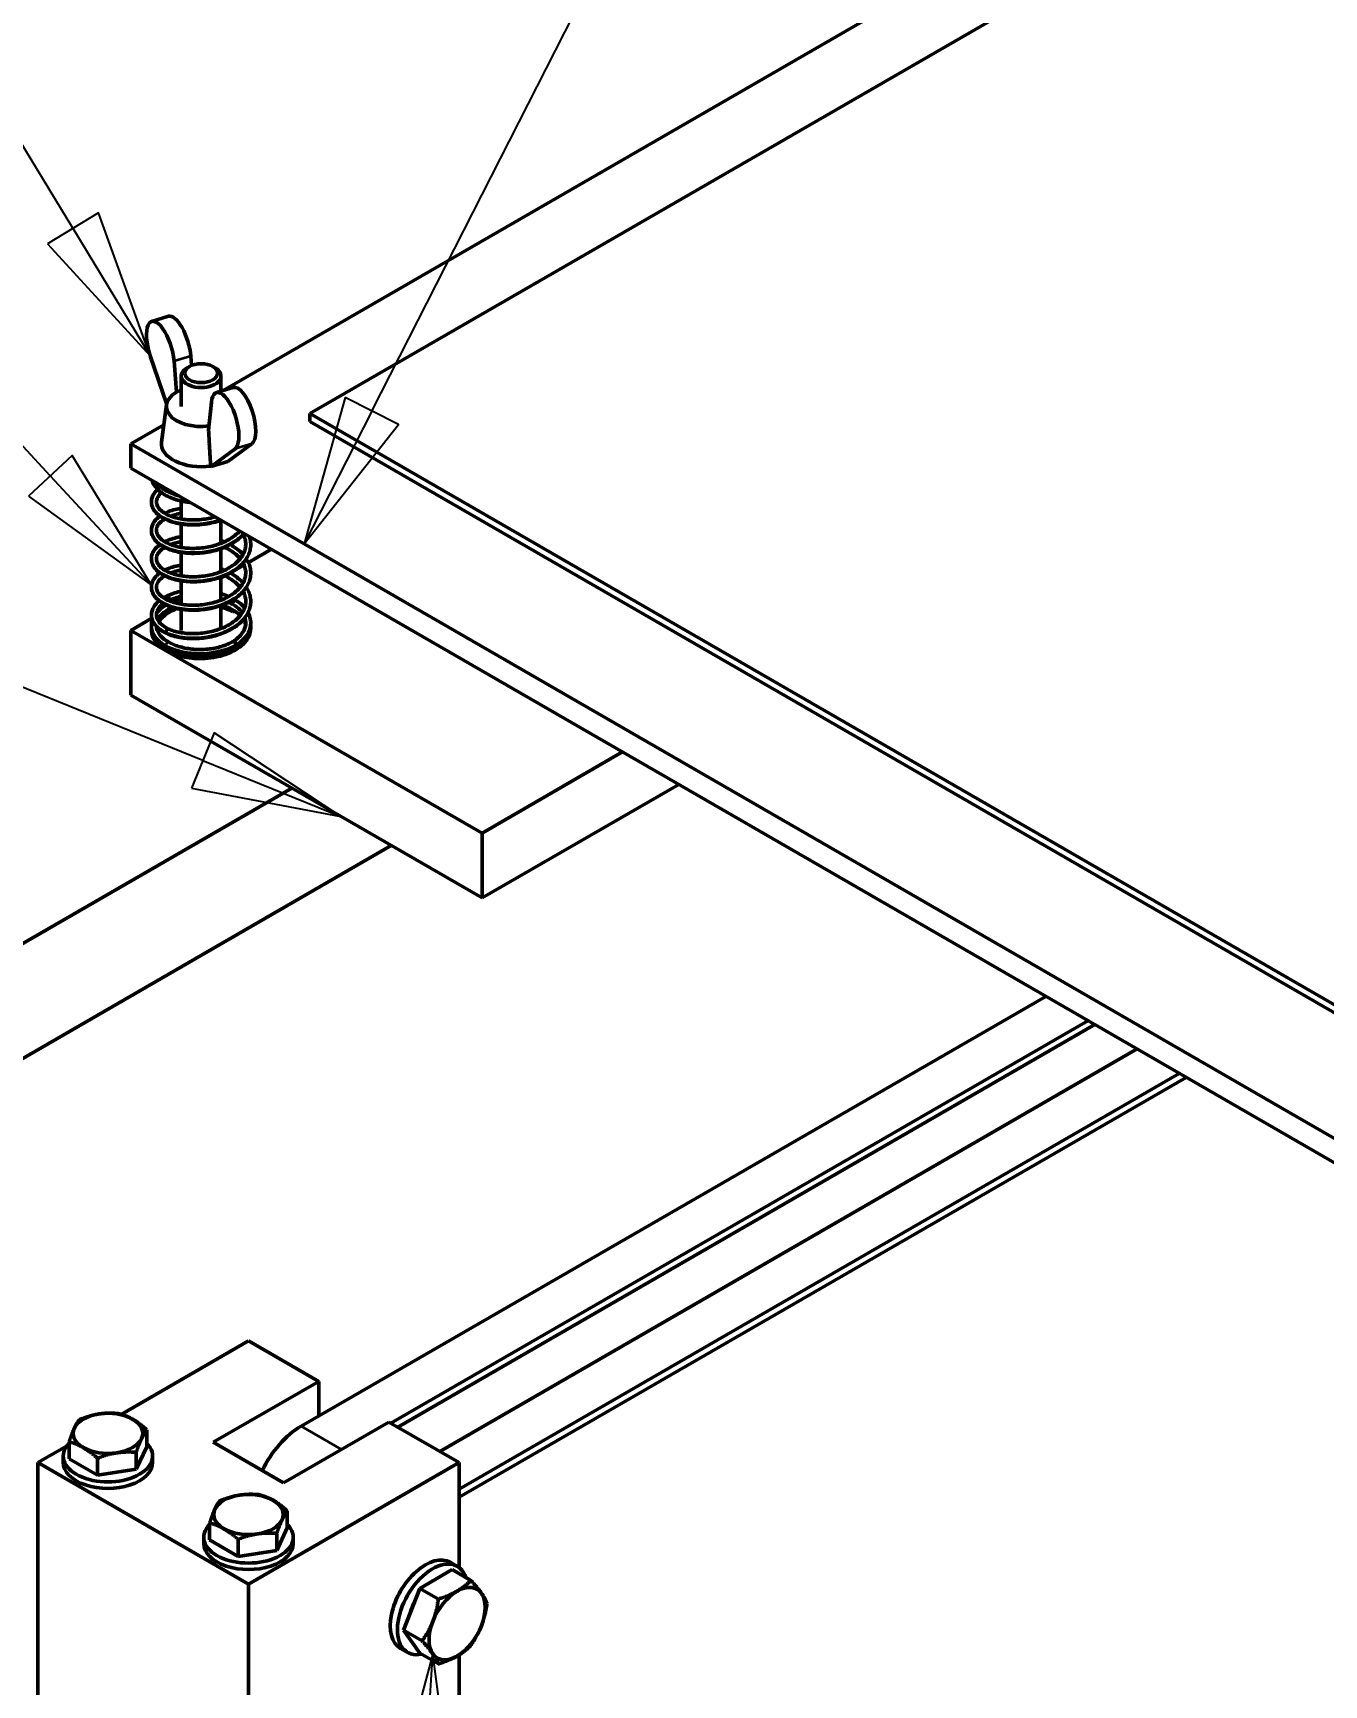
# Model space of a CAD drawing. Header units: millimetres. Extents: x -1346 to 2520, y -2365 to 1874.
# Drawn here: x 1532.6 to 1662.5, y 681.4 to 847.7 of the extents above; entities that cross this region are included whole.
import ezdxf

# ---------------------------------------------------------------- set-up
doc = ezdxf.new("R2010")
doc.units = ezdxf.units.MM
doc.header["$LTSCALE"] = 6
for name, color, linetype, lineweight in [('Symbol (ISO)', 7, 'Continuous', 25), ('Visible (ISO)', 7, 'Continuous', 50), ('Visible Narrow (ISO)', 7, 'Continuous', 35)]:
    doc.layers.add(name, color=color, linetype=linetype, lineweight=lineweight)
doc.styles.add('Note Text (ISO)', font='tahoma.ttf')

# ---------------------------------------------------------------- blocks, each defined once
blk = doc.blocks.new('Balloon1')
at = {"layer": 'Symbol (ISO)'}
for p, q in [((271.33, 160.249), (271.491, 160.249)), ((261.112, 134.937), (268.955, 150.336)), ((271.33, 149.749), (271.491, 149.749)), ((260.667, 135.164), (259.978, 132.709)), ((261.558, 134.71), (260.667, 135.164)), ((261.112, 134.937), (259.978, 132.709)), ((259.978, 132.709), (261.558, 134.71))]:
    blk.add_line(p, q, dxfattribs=at)
at = {"layer": 'Symbol (ISO)', "flags": 128}
blk.add_lwpolyline([(260.667, 135.164), (259.978, 132.709), (261.558, 134.71), (260.667, 135.164)], dxfattribs=at)
at = {"layer": 'Symbol (ISO)'}
for centre, start, end in [((271.33, 154.999), 90, 270), ((271.491, 154.999), 270, 90)]:
    blk.add_arc(centre, 5.25, start, end, dxfattribs=at)
blk.add_solid([(260.667, 135.164), (259.978, 132.709), (261.558, 134.71), (260.667, 135.164)], dxfattribs=at)
at = {"layer": 'Symbol (ISO)', "insert": (271.411, 155.036), "char_height": 3.5, "attachment_point": 5, "style": 'Note Text (ISO)'}
blk.add_mtext('013', dxfattribs=at)
blk = doc.blocks.new('Balloon9')
at = {"layer": 'Symbol (ISO)'}
for p, q in [((232.663, 144.724), (232.504, 144.724)), ((258.277, 129.075), (237.515, 137.504)), ((232.663, 134.224), (232.504, 134.224)), ((258.465, 129.539), (258.089, 128.612)), ((260.594, 128.135), (258.465, 129.539)), ((258.277, 129.075), (260.594, 128.135)), ((258.089, 128.612), (260.594, 128.135))]:
    blk.add_line(p, q, dxfattribs=at)
at = {"layer": 'Symbol (ISO)', "flags": 128}
blk.add_lwpolyline([(258.089, 128.612), (260.594, 128.135), (258.465, 129.539), (258.089, 128.612)], dxfattribs=at)
at = {"layer": 'Symbol (ISO)'}
for centre, start, end in [((232.504, 139.474), 90, 270), ((232.663, 139.474), 270, 90)]:
    blk.add_arc(centre, 5.25, start, end, dxfattribs=at)
blk.add_solid([(258.089, 128.612), (260.594, 128.135), (258.465, 129.539), (258.089, 128.612)], dxfattribs=at)
at = {"layer": 'Symbol (ISO)', "insert": (232.583, 139.51), "char_height": 3.5, "attachment_point": 5, "style": 'Note Text (ISO)'}
blk.add_mtext('014', dxfattribs=at)
blk = doc.blocks.new('Balloon10')
at = {"layer": 'Symbol (ISO)'}
for p, q in [((255.719, 133.852), (240.562, 150.214)), ((256.085, 134.192), (255.352, 133.512)), ((257.418, 132.018), (256.085, 134.192)), ((255.719, 133.852), (257.418, 132.018)), ((255.352, 133.512), (257.418, 132.018))]:
    blk.add_line(p, q, dxfattribs=at)
at = {"layer": 'Symbol (ISO)', "flags": 128}
blk.add_lwpolyline([(255.352, 133.512), (257.418, 132.018), (256.085, 134.192), (255.352, 133.512)], dxfattribs=at)
at = {"layer": 'Symbol (ISO)'}
blk.add_solid([(255.352, 133.512), (257.418, 132.018), (256.085, 134.192), (255.352, 133.512)], dxfattribs=at)
blk = doc.blocks.new('Balloon11')
at = {"layer": 'Symbol (ISO)'}
for p, q in [((256.098, 138.003), (240.666, 163.396)), ((256.525, 138.262), (255.67, 137.743)), ((257.396, 135.866), (256.525, 138.262)), ((255.67, 137.743), (257.396, 135.866)), ((256.098, 138.003), (257.396, 135.866))]:
    blk.add_line(p, q, dxfattribs=at)
at = {"layer": 'Symbol (ISO)', "flags": 128}
blk.add_lwpolyline([(255.67, 137.743), (257.396, 135.866), (256.525, 138.262), (255.67, 137.743)], dxfattribs=at)
at = {"layer": 'Symbol (ISO)'}
blk.add_solid([(255.67, 137.743), (257.396, 135.866), (256.525, 138.262), (255.67, 137.743)], dxfattribs=at)
blk = doc.blocks.new('Balloon31')
at = {"layer": 'Symbol (ISO)'}
for p, q in [((262.134, 114.087), (261.476, 111.624)), ((261.975, 111.592), (262.134, 114.087)), ((262.474, 111.56), (262.134, 114.087))]:
    blk.add_line(p, q, dxfattribs=at)
at = {"layer": 'Symbol (ISO)', "flags": 128}
blk.add_lwpolyline([(262.474, 111.56), (262.134, 114.087), (261.476, 111.624), (262.474, 111.56)], dxfattribs=at)
at = {"layer": 'Symbol (ISO)'}
blk.add_solid([(262.474, 111.56), (262.134, 114.087), (261.476, 111.624), (262.474, 111.56)], dxfattribs=at)

msp = doc.modelspace()

# ---------------------------------------------------------------- linework, layer by layer
at = {"layer": 'Visible (ISO)'}
for p, q in [((1768.47, 936.84), (1551.72, 811.7)), ((1770.46, 930.64), (1560.45, 809.39)), ((1546.2, 819.16), (1544.51, 818.65)), ((1546.02, 810.37), (1544.37, 815.2)), ((1548.53, 814.21), (1548.45, 815.16)), ((1546.77, 814.65), (1547.02, 811.52)), ((1547.49, 810.09), (1547.49, 813.15)), ((1548.32, 814.11), (1548.07, 813.97)), ((1550.65, 814.11), (1550.9, 813.97)), ((1551.49, 811.63), (1551.49, 813.15)), ((1551.03, 811.49), (1552.71, 812)), ((1546, 810.24), (1545.5, 806.51)), ((1550.52, 810.52), (1550.24, 807.69)), ((1545.73, 808.25), (1542.41, 806.33)), ((1560.45, 808.58), (1560.45, 809.39)), ((1560.45, 809.39), (1700.02, 728.81)), ((1560.45, 808.58), (1699.63, 728.22)), ((1542.41, 806.33), (1705.05, 712.44)), ((1542.41, 803.88), (1542.41, 806.33)), ((1550.51, 804.03), (1552.91, 805.82)), ((1554.6, 806.34), (1552.19, 804.54)), ((1542.41, 803.88), (1705.05, 709.99)), ((1550.45, 804.09), (1550.51, 804.03)), ((1550.51, 804.03), (1552.19, 804.54)), ((1547.49, 798.76), (1547.49, 800.57)), ((1547.49, 795.9), (1547.49, 798.25)), ((1551.49, 796.31), (1551.49, 798.64)), ((1547.49, 793.04), (1547.49, 795.39)), ((1551.49, 793.45), (1551.49, 795.78)), ((1556.56, 795.72), (1554.25, 794.38)), ((1552.49, 793.37), (1552.41, 793.32)), ((1553.81, 794.13), (1552.61, 793.44)), ((1547.49, 790.18), (1547.49, 792.53)), ((1551.89, 793.03), (1551.49, 792.79)), ((1551.49, 790.59), (1551.49, 792.92)), ((1546.23, 790.54), (1546.23, 790.54)), ((1551.49, 787.73), (1551.49, 790.05)), ((1544.53, 788.77), (1542.41, 787.55)), ((1547.49, 787.55), (1547.49, 789.67)), ((1552.7, 789.4), (1552.86, 789.49)), ((1542.41, 787.55), (1577.77, 767.14)), ((1542.41, 781.02), (1542.41, 787.55)), ((1542.41, 781.02), (1577.77, 760.61)), ((1577.77, 767.14), (1591.91, 775.31)), ((1487.05, 730.33), (1558.63, 771.66)), ((1597.57, 772.04), (1577.77, 760.61)), ((1577.77, 760.61), (1577.77, 767.14)), ((1497.05, 724.56), (1568.63, 765.89)), ((1559.55, 707.44), (1634.51, 750.71)), ((1638.75, 748.26), (1568.58, 707.75)), ((1569.29, 707.34), (1639.46, 747.86)), ((1573.53, 704.89), (1643.7, 745.41)), ((1647.94, 742.96), (1575.47, 701.11)), ((1575.47, 700.3), (1648.65, 742.55)), ((1554.26, 716.02), (1541.46, 708.63)), ((1561.33, 711.94), (1554.26, 716.02)), ((1550.72, 705.82), (1561.33, 711.94)), ((1561.33, 711.94), (1561.33, 708.46)), ((1544.02, 705.36), (1544.02, 707.06)), ((1568.4, 707.86), (1557.79, 701.74)), ((1575.47, 703.78), (1568.4, 707.86)), ((1536, 705.48), (1533.04, 703.78)), ((1536.21, 704.15), (1536.21, 705.86)), ((1544.02, 705.36), (1542.97, 703.11)), ((1557.79, 701.74), (1550.72, 705.82)), ((1533.04, 703.78), (1533.04, 679.28)), ((1554.26, 691.53), (1533.04, 703.78)), ((1535.61, 704.43), (1535.61, 703.78)), ((1539.07, 702.5), (1536.21, 704.15)), ((1539.07, 702.5), (1539.07, 704.21)), ((1542.97, 703.11), (1542.97, 704.81)), ((1544.61, 704.43), (1544.61, 703.78)), ((1575.47, 703.78), (1554.26, 691.53)), ((1575.47, 693.2), (1575.47, 703.78)), ((1542.97, 703.11), (1539.07, 702.5)), ((1558.16, 697.2), (1558.16, 698.9)), ((1550.35, 695.99), (1550.35, 697.69)), ((1558.16, 697.2), (1557.11, 694.94)), ((1549.76, 696.26), (1549.76, 695.61)), ((1553.21, 694.34), (1550.35, 695.99)), ((1553.21, 694.34), (1553.21, 696.04)), ((1557.11, 694.94), (1557.11, 696.65)), ((1558.76, 696.26), (1558.76, 695.61)), ((1557.11, 694.94), (1553.21, 694.34)), ((1575.28, 693.33), (1574.57, 693.74)), ((1571.5, 691.12), (1574.77, 693)), ((1574.77, 693), (1576.64, 691.92)), ((1554.26, 667.03), (1554.26, 691.53)), ((1569.87, 686.91), (1571.5, 691.12)), ((1571.5, 691.12), (1573.37, 690.04)), ((1571.5, 684.59), (1569.87, 686.91)), ((1569.87, 686.91), (1571.74, 685.83)), ((1570.28, 684.67), (1569.57, 685.08)), ((1571.5, 684.59), (1573.37, 683.51)), ((1575.47, 679.28), (1575.47, 684.43))]:
    msp.add_line(p, q, dxfattribs=at)
for centre, major_axis, ratio, start_param, end_param in [((1545.39, 815.78), (-0.87, 2.87), 0.3801, 4.196314, 7.940888), ((1547.07, 816.29), (-0.87, 2.87), 0.3801, 4.196314, 6.283185), ((1549.49, 813.15), (-2, 0), 0.57735, 5.497787, 10.210176), ((1549.49, 810.09), (-3.5, 0), 0.57735, 5.320635, 8.083485), ((1551.9, 808.62), (0.87, -2.87), 0.3801, 0.135677, 3.880251), ((1549.49, 810.09), (-3.5, 0), 0.57735, 4.04855, 4.104143), ((1553.59, 809.13), (-0.87, 2.87), 0.3801, 3.27727, 6.283185), ((1549.49, 806.33), (-4, 0), 0.57735, 6.20625, 8.098419), ((1545.25, 801.97), (0.17, 0.183), 0.791004, 1.047032, 2.495385), ((1545.25, 801.97), (-0.17, -0.183), 0.791004, 5.636978, 6.231063), ((1546.13, 790.77), (-0.101, 0.229), 0.64073, 3.992663, 6.298081), ((1546.13, 790.77), (0.101, -0.229), 0.64073, 0.015959, 0.851071), ((1552.84, 790.36), (-0.145, -0.204), 0.506095, 5.549772, 6.314918), ((1552.84, 790.36), (0.145, 0.204), 0.506095, 0.029346, 2.40818), ((1552.84, 789.39), (0.145, 0.204), 0.506095, 1.189597, 1.86054), ((1546.13, 787.45), (0.101, 0.229), 0.64073, 0, 2.290522), ((1546.13, 787.45), (-0.101, -0.229), 0.64073, 5.432115, 6.283185), ((1546.13, 786.12), (0.101, 0.229), 0.64073, 6.221358, 6.221425), ((1552.84, 786.23), (-0.145, 0.204), 0.506095, 3.875006, 6.240266), ((1552.84, 786.23), (0.145, -0.204), 0.506095, 6.243504, 7.016598), ((1540.11, 706.72), (-3.5, 0), 0.57735, 4.974188, 6.021386), ((1540.11, 706.72), (-3.5, 0), 0.57735, 3.926991, 4.974188), ((1540.11, 706.72), (-3.5, 0), 0.57735, 6.021386, 7.068583), ((1540.11, 706.72), (3.5, 0), 0.57735, 6.021386, 7.068583), ((1559.55, 701.72), (3.5, 6.06), 0.57735, 0.785398, 1.695244), ((1540.11, 704.43), (-4.5, 0), 0.57735, 5.76254, 9.945423), ((1540.11, 706.72), (3.5, 0), 0.57735, 3.926991, 4.974188), ((1540.11, 706.72), (3.5, 0), 0.57735, 4.974188, 6.021386), ((1540.11, 703.78), (-4.5, 0), 0.57735, 0, 3.141593), ((1554.26, 698.55), (-3.5, 0), 0.57735, 4.974188, 6.021386), ((1554.26, 698.55), (-3.5, 0), 0.57735, 3.926991, 4.974188), ((1554.26, 698.55), (-3.5, 0), 0.57735, 6.021386, 7.068583), ((1554.26, 698.55), (3.5, 0), 0.57735, 6.021386, 7.068583), ((1554.26, 696.26), (-4.5, 0), 0.57735, 5.76254, 9.945423), ((1554.26, 698.55), (3.5, 0), 0.57735, 3.926991, 4.974188), ((1554.26, 698.55), (3.5, 0), 0.57735, 4.974188, 6.021386), ((1554.26, 695.61), (-4.5, 0), 0.57735, 0, 3.141593), ((1572.07, 689.41), (2.5, 4.33), 0.57735, 0, 3.141593), ((1572.78, 689), (2.5, 4.33), 0.57735, 5.814768, 9.893195), ((1575.26, 687.57), (-2, -3.46), 0.57735, 3.926991, 4.974188), ((1575.26, 687.57), (2, 3.46), 0.57735, 6.021386, 7.068583), ((1575.26, 687.57), (2, 3.46), 0.57735, 4.974188, 6.021386), ((1572.78, 689), (1.68, 2.9), 0.57735, 1.6918, 1.973391), ((1575.26, 687.57), (-2, -3.46), 0.57735, 4.974188, 6.021386), ((1575.26, 687.57), (2, 3.46), 0.57735, 3.926991, 4.974188), ((1575.26, 687.57), (-2, -3.46), 0.57735, 6.021386, 7.068583)]:
    msp.add_ellipse(centre, major_axis=major_axis, ratio=ratio, start_param=start_param, end_param=end_param, dxfattribs=at)
msp.add_ellipse((1549.49, 813.44), major_axis=(-1.65, 0), ratio=0.57735, dxfattribs=at)
for points, weights in [([(1550.45, 804.09), (1550.34, 806), (1550.24, 807.69)], [1, 1.00211729301, 1.0004735734]), ([(1537.26, 708.11), (1538.3, 708.53), (1539.21, 708.67)], [1, 1.0379548493, 1]), ([(1539.21, 708.67), (1540.11, 708.81), (1541.16, 708.71)], [1, 1.0379548493, 1]), ([(1541.16, 708.71), (1541.92, 708.53), (1542.59, 708.14)], [1, 1.0379548493, 1]), ([(1536.21, 705.86), (1536.49, 706.72), (1536.73, 707.24)], [1, 1.0379548493, 1]), ([(1536.73, 707.24), (1536.98, 707.76), (1537.26, 708.11)], [1, 1.0379548493, 1]), ([(1542.59, 708.14), (1543.25, 707.76), (1544.02, 707.06)], [1, 1.0379548493, 1]), ([(1544.02, 707.06), (1543.74, 706.72), (1543.49, 706.19)], [1, 1.0379548493, 1]), ([(1537.64, 705.29), (1536.98, 705.67), (1536.21, 705.86)], [1, 1.0379548493, 1]), ([(1539.07, 704.21), (1538.3, 704.9), (1537.64, 705.29)], [1, 1.0379548493, 1]), ([(1543.49, 706.19), (1543.25, 705.67), (1542.97, 704.81)], [1, 1.0379548493, 1]), ([(1541.02, 704.76), (1540.11, 704.62), (1539.07, 704.21)], [1, 1.0379548493, 1]), ([(1542.97, 704.81), (1541.92, 704.9), (1541.02, 704.76)], [1, 1.0379548493, 1]), ([(1551.4, 699.95), (1552.44, 700.36), (1553.35, 700.5)], [1, 1.0379548493, 1]), ([(1553.35, 700.5), (1554.26, 700.64), (1555.3, 700.55)], [1, 1.0379548493, 1]), ([(1555.3, 700.55), (1556.07, 700.36), (1556.73, 699.98)], [1, 1.0379548493, 1]), ([(1550.35, 697.69), (1550.63, 698.55), (1550.87, 699.07)], [1, 1.0379548493, 1]), ([(1550.87, 699.07), (1551.12, 699.6), (1551.4, 699.95)], [1, 1.0379548493, 1]), ([(1556.73, 699.98), (1557.39, 699.6), (1558.16, 698.9)], [1, 1.0379548493, 1]), ([(1558.16, 698.9), (1557.88, 698.55), (1557.64, 698.03)], [1, 1.0379548493, 1]), ([(1551.78, 697.12), (1551.12, 697.51), (1550.35, 697.69)], [1, 1.0379548493, 1]), ([(1553.21, 696.04), (1552.44, 696.74), (1551.78, 697.12)], [1, 1.0379548493, 1]), ([(1557.64, 698.03), (1557.39, 697.51), (1557.11, 696.65)], [1, 1.0379548493, 1]), ([(1555.16, 696.6), (1554.26, 696.46), (1553.21, 696.04)], [1, 1.0379548493, 1]), ([(1557.11, 696.65), (1556.07, 696.74), (1555.16, 696.6)], [1, 1.0379548493, 1]), ([(1575.26, 690.84), (1576.01, 691.27), (1576.64, 691.92)], [1, 1.0379548493, 1]), ([(1576.64, 691.92), (1577.33, 691.16), (1577.71, 690.62)], [1, 1.0379548493, 1]), ([(1573.37, 690.04), (1574.5, 690.4), (1575.26, 690.84)], [1, 1.0379548493, 1]), ([(1577.71, 690.62), (1578.08, 690.08), (1578.27, 689.6)], [1, 1.0379548493, 1]), ([(1572.81, 687.79), (1573.19, 688.76), (1573.37, 690.04)], [1, 1.0379548493, 1]), ([(1578.27, 689.6), (1578.08, 688.33), (1577.71, 687.35)], [1, 1.0379548493, 1]), ([(1571.74, 685.83), (1572.43, 686.81), (1572.81, 687.79)], [1, 1.0379548493, 1]), ([(1577.71, 687.35), (1577.33, 686.37), (1576.64, 685.39)], [1, 1.0379548493, 1]), ([(1572.81, 684.52), (1572.43, 685.06), (1571.74, 685.83)], [1, 1.0379548493, 1]), ([(1576.64, 685.39), (1576.01, 684.74), (1575.26, 684.3)], [1, 1.0379548493, 1]), ([(1573.37, 683.51), (1573.19, 683.98), (1572.81, 684.52)], [1, 1.0379548493, 1]), ([(1575.26, 684.3), (1574.5, 683.87), (1573.37, 683.51)], [1, 1.0379548493, 1])]:
    msp.add_rational_spline(points, weights, degree=2, dxfattribs=at)
for points, knots in [([(1545.13, 801.73), (1545.12, 801.72), (1545.11, 801.71), (1544.96, 801.58), (1544.85, 801.45), (1544.67, 801.19), (1544.6, 801.05), (1544.51, 800.78), (1544.49, 800.65), (1544.48, 800.39), (1544.5, 800.26), (1544.57, 800), (1544.62, 799.87), (1544.76, 799.62), (1544.86, 799.5), (1545.08, 799.26), (1545.22, 799.14), (1545.53, 798.92), (1545.7, 798.82), (1546.08, 798.64), (1546.28, 798.56), (1546.72, 798.42), (1546.95, 798.36), (1547.43, 798.26), (1547.68, 798.22), (1548.19, 798.17), (1548.45, 798.16), (1548.98, 798.16), (1549.25, 798.18), (1549.78, 798.23), (1550.05, 798.27), (1550.58, 798.37), (1550.84, 798.43), (1551.23, 798.55), (1551.36, 798.59), (1551.5, 798.64)], [23.857695, 23.857695, 23.857695, 23.857695, 23.871363, 23.871363, 24.034564, 24.034564, 24.189641, 24.189641, 24.333833, 24.333833, 24.472553, 24.472553, 24.614832, 24.614832, 24.766752, 24.766752, 24.927818, 24.927818, 25.093272, 25.093272, 25.259517, 25.259517, 25.425279, 25.425279, 25.590391, 25.590391, 25.755011, 25.755011, 25.919348, 25.919348, 26.083597, 26.083597, 26.247923, 26.247923, 26.335309, 26.335309, 26.335309, 26.335309]), ([(1547.24, 801.09), (1547.08, 801.14), (1546.92, 801.19), (1546.32, 801.41), (1545.91, 801.62), (1545.36, 802.02), (1545.17, 802.2), (1545.01, 802.38)], [0.848, 0.848, 0.848, 0.848, 0.9026991, 0.9026991, 1.0626319, 1.0626319, 1.1663979, 1.1663979, 1.1663979, 1.1663979]), ([(1548.4, 800.43), (1548.35, 800.43), (1548.31, 800.44), (1547.75, 800.5), (1547.25, 800.61), (1546.35, 800.91), (1545.94, 801.11), (1545.4, 801.48), (1545.22, 801.63), (1545.07, 801.79)], [0.148281, 0.148281, 0.148281, 0.148281, 0.1622019, 0.1622019, 0.3214799, 0.3214799, 0.4815874, 0.4815874, 0.5775773, 0.5775773, 0.5775773, 0.5775773]), ([(1545.52, 801.4), (1545.45, 801.35), (1545.4, 801.3), (1545.25, 801.15), (1545.18, 801.06), (1545.07, 800.86), (1545.03, 800.76), (1544.98, 800.54), (1544.98, 800.43), (1545.02, 800.21), (1545.07, 800.09), (1545.2, 799.87), (1545.28, 799.77), (1545.48, 799.58), (1545.59, 799.49), (1545.85, 799.31), (1545.99, 799.23), (1546.31, 799.08), (1546.49, 799.02), (1546.86, 798.9), (1547.06, 798.84), (1547.48, 798.76), (1547.7, 798.72), (1548.15, 798.68), (1548.39, 798.66), (1548.86, 798.66), (1549.1, 798.67), (1549.59, 798.71), (1549.83, 798.74), (1550.31, 798.82), (1550.55, 798.88), (1550.82, 798.95), (1550.87, 798.96), (1550.91, 798.98)], [23.830271, 23.830271, 23.830271, 23.830271, 23.918876, 23.918876, 24.07702, 24.07702, 24.245506, 24.245506, 24.436381, 24.436381, 24.628889, 24.628889, 24.796262, 24.796262, 24.953749, 24.953749, 25.10901, 25.10901, 25.264451, 25.264451, 25.420642, 25.420642, 25.577551, 25.577551, 25.734985, 25.734985, 25.892727, 25.892727, 26.05058, 26.05058, 26.208376, 26.208376, 26.238942, 26.238942, 26.238942, 26.238942]), ([(1547.49, 799.84), (1547.46, 799.84), (1547.44, 799.83), (1547.17, 799.79), (1546.93, 799.73), (1546.48, 799.61), (1546.27, 799.53), (1545.99, 799.41), (1545.9, 799.37), (1545.83, 799.33)], [16.9190133, 16.9190133, 16.9190133, 16.9190133, 16.9356146, 16.9356146, 17.1005546, 17.1005546, 17.2661089, 17.2661089, 17.3366211, 17.3366211, 17.3366211, 17.3366211]), ([(1545.35, 799.05), (1545.25, 798.97), (1545.16, 798.9), (1544.94, 798.7), (1544.83, 798.57), (1544.66, 798.31), (1544.59, 798.17), (1544.51, 797.9), (1544.49, 797.76), (1544.48, 797.5), (1544.5, 797.37), (1544.57, 797.11), (1544.63, 796.99), (1544.78, 796.74), (1544.87, 796.61), (1545.11, 796.37), (1545.24, 796.26), (1545.56, 796.04), (1545.73, 795.94), (1546.11, 795.76), (1546.32, 795.68), (1546.76, 795.54), (1546.99, 795.48), (1547.47, 795.39), (1547.72, 795.36), (1548.24, 795.31), (1548.5, 795.3), (1549.03, 795.3), (1549.3, 795.32), (1549.83, 795.37), (1550.1, 795.41), (1550.63, 795.52), (1550.89, 795.58), (1551.4, 795.74), (1551.64, 795.83), (1552.12, 796.03), (1552.34, 796.15), (1552.77, 796.39), (1552.97, 796.53), (1553.34, 796.82), (1553.51, 796.97), (1553.71, 797.19), (1553.76, 797.24), (1553.81, 797.3)], [17.49046, 17.49046, 17.49046, 17.49046, 17.598222, 17.598222, 17.761097, 17.761097, 17.915518, 17.915518, 18.059147, 18.059147, 18.197829, 18.197829, 18.340577, 18.340577, 18.493136, 18.493136, 18.654615, 18.654615, 18.820192, 18.820192, 18.986427, 18.986427, 19.152148, 19.152148, 19.317225, 19.317225, 19.481822, 19.481822, 19.646148, 19.646148, 19.810398, 19.810398, 19.974732, 19.974732, 20.139272, 20.139272, 20.304052, 20.304052, 20.468928, 20.468928, 20.633387, 20.633387, 20.690583, 20.690583, 20.690583, 20.690583]), ([(1545.83, 798.76), (1545.76, 798.72), (1545.71, 798.69), (1545.53, 798.56), (1545.42, 798.47), (1545.24, 798.28), (1545.17, 798.19), (1545.06, 797.99), (1545.02, 797.89), (1544.98, 797.67), (1544.98, 797.56), (1545.03, 797.33), (1545.07, 797.22), (1545.21, 797), (1545.29, 796.9), (1545.49, 796.71), (1545.6, 796.61), (1545.86, 796.44), (1546.01, 796.36), (1546.33, 796.22), (1546.51, 796.15), (1546.88, 796.03), (1547.08, 795.98), (1547.5, 795.89), (1547.72, 795.86), (1548.18, 795.82), (1548.41, 795.8), (1548.89, 795.8), (1549.13, 795.81), (1549.61, 795.85), (1549.86, 795.88), (1550.34, 795.97), (1550.57, 796.02), (1551.04, 796.15), (1551.26, 796.22), (1551.69, 796.39), (1551.9, 796.48), (1552.29, 796.69), (1552.47, 796.8), (1552.81, 797.03), (1552.97, 797.16), (1553.2, 797.37), (1553.29, 797.46), (1553.37, 797.56)], [17.416917, 17.416917, 17.416917, 17.416917, 17.485988, 17.485988, 17.641385, 17.641385, 17.799734, 17.799734, 17.968832, 17.968832, 18.160553, 18.160553, 18.352136, 18.352136, 18.5189, 18.5189, 18.67622, 18.67622, 18.831463, 18.831463, 18.986927, 18.986927, 19.143146, 19.143146, 19.300079, 19.300079, 19.457527, 19.457527, 19.615277, 19.615277, 19.773131, 19.773131, 19.930922, 19.930922, 20.088513, 20.088513, 20.245823, 20.245823, 20.402882, 20.402882, 20.559949, 20.559949, 20.6662, 20.6662, 20.6662, 20.6662]), ([(1547.49, 799.33), (1547.38, 799.31), (1547.27, 799.29), (1546.96, 799.22), (1546.76, 799.17), (1546.52, 799.09), (1546.47, 799.07), (1546.42, 799.05)], [16.9376404, 16.9376404, 16.9376404, 16.9376404, 17.0178026, 17.0178026, 17.1746008, 17.1746008, 17.2212686, 17.2212686, 17.2212686, 17.2212686]), ([(1545.35, 796.19), (1545.24, 796.11), (1545.14, 796.02), (1544.92, 795.81), (1544.81, 795.69), (1544.65, 795.42), (1544.58, 795.28), (1544.5, 795.01), (1544.48, 794.88), (1544.49, 794.62), (1544.51, 794.49), (1544.58, 794.23), (1544.64, 794.1), (1544.79, 793.85), (1544.89, 793.73), (1545.13, 793.49), (1545.27, 793.38), (1545.59, 793.16), (1545.77, 793.07), (1546.15, 792.89), (1546.36, 792.81), (1546.8, 792.67), (1547.03, 792.61), (1547.52, 792.52), (1547.77, 792.49), (1548.28, 792.45), (1548.55, 792.44), (1549.08, 792.45), (1549.35, 792.46), (1549.88, 792.52), (1550.15, 792.56), (1550.68, 792.67), (1550.94, 792.74), (1551.44, 792.89), (1551.69, 792.99), (1552.16, 793.19), (1552.38, 793.31), (1552.81, 793.56), (1553.01, 793.69), (1553.37, 793.98), (1553.54, 794.14), (1553.84, 794.46), (1553.96, 794.63), (1554.18, 794.98), (1554.27, 795.16), (1554.4, 795.52), (1554.44, 795.7), (1554.49, 796.07), (1554.49, 796.25), (1554.46, 796.61), (1554.42, 796.79), (1554.35, 796.97), (1554.35, 796.98), (1554.35, 796.99)], [11.207274, 11.207274, 11.207274, 11.207274, 11.325072, 11.325072, 11.487598, 11.487598, 11.641352, 11.641352, 11.784443, 11.784443, 11.923121, 11.923121, 12.06636, 12.06636, 12.219555, 12.219555, 12.381427, 12.381427, 12.547114, 12.547114, 12.713335, 12.713335, 12.879016, 12.879016, 13.044058, 13.044058, 13.208632, 13.208632, 13.372948, 13.372948, 13.537198, 13.537198, 13.701543, 13.701543, 13.866097, 13.866097, 14.03089, 14.03089, 14.19576, 14.19576, 14.360165, 14.360165, 14.522972, 14.522972, 14.682623, 14.682623, 14.838199, 14.838199, 14.990754, 14.990754, 15.14314, 15.14314, 15.151019, 15.151019, 15.151019, 15.151019]), ([(1545.83, 795.9), (1545.76, 795.86), (1545.7, 795.82), (1545.52, 795.69), (1545.41, 795.6), (1545.24, 795.41), (1545.17, 795.31), (1545.06, 795.12), (1545.02, 795.01), (1544.98, 794.8), (1544.98, 794.69), (1545.03, 794.46), (1545.08, 794.34), (1545.22, 794.13), (1545.3, 794.03), (1545.5, 793.83), (1545.62, 793.74), (1545.88, 793.57), (1546.03, 793.49), (1546.35, 793.35), (1546.53, 793.28), (1546.9, 793.16), (1547.1, 793.11), (1547.53, 793.03), (1547.75, 793), (1548.2, 792.95), (1548.44, 792.94), (1548.91, 792.94), (1549.16, 792.95), (1549.64, 792.99), (1549.88, 793.03), (1550.36, 793.11), (1550.6, 793.17), (1551.06, 793.3), (1551.28, 793.37), (1551.72, 793.54), (1551.92, 793.63), (1552.31, 793.84), (1552.49, 793.95), (1552.83, 794.18), (1552.99, 794.31), (1553.26, 794.57), (1553.39, 794.71), (1553.6, 794.99), (1553.69, 795.13), (1553.84, 795.43), (1553.9, 795.59), (1553.97, 795.9), (1553.99, 796.06), (1553.98, 796.38), (1553.96, 796.55), (1553.87, 796.87), (1553.8, 797.03), (1553.72, 797.18), (1553.72, 797.19), (1553.72, 797.19)], [11.133732, 11.133732, 11.133732, 11.133732, 11.208486, 11.208486, 11.363921, 11.363921, 11.522484, 11.522484, 11.692217, 11.692217, 11.88476, 11.88476, 12.075375, 12.075375, 12.241551, 12.241551, 12.398714, 12.398714, 12.553941, 12.553941, 12.709429, 12.709429, 12.865676, 12.865676, 13.022632, 13.022632, 13.180095, 13.180095, 13.337851, 13.337851, 13.495706, 13.495706, 13.653492, 13.653492, 13.811074, 13.811074, 13.968373, 13.968373, 14.125425, 14.125425, 14.282503, 14.282503, 14.440339, 14.440339, 14.600399, 14.600399, 14.764868, 14.764868, 14.93516, 14.93516, 15.108263, 15.108263, 15.277621, 15.277621, 15.280601, 15.280601, 15.280601, 15.280601]), ([(1547.49, 796.98), (1547.45, 796.97), (1547.41, 796.97), (1547.12, 796.92), (1546.89, 796.86), (1546.44, 796.73), (1546.23, 796.66), (1545.96, 796.54), (1545.89, 796.51), (1545.83, 796.47)], [10.6358282, 10.6358282, 10.6358282, 10.6358282, 10.6624418, 10.6624418, 10.8274145, 10.8274145, 10.9930096, 10.9930096, 11.053436, 11.053436, 11.053436, 11.053436]), ([(1547.49, 796.47), (1547.37, 796.45), (1547.25, 796.43), (1546.93, 796.36), (1546.74, 796.3), (1546.51, 796.22), (1546.46, 796.2), (1546.42, 796.19)], [10.654455, 10.654455, 10.654455, 10.654455, 10.740373, 10.740373, 10.8971466, 10.8971466, 10.9380835, 10.9380835, 10.9380835, 10.9380835]), ([(1553.42, 794.76), (1553.42, 794.76), (1553.41, 794.77), (1553.29, 794.92), (1553.16, 795.05), (1552.86, 795.31), (1552.69, 795.43), (1552.34, 795.66), (1552.15, 795.76), (1551.91, 795.88), (1551.88, 795.9), (1551.84, 795.91)], [9.1559285, 9.1559285, 9.1559285, 9.1559285, 9.1637172, 9.1637172, 9.322994, 9.322994, 9.4805088, 9.4805088, 9.6375304, 9.6375304, 9.6665316, 9.6665316, 9.6665316, 9.6665316]), ([(1553.72, 795.18), (1553.58, 795.34), (1553.42, 795.48), (1553.08, 795.77), (1552.88, 795.91), (1552.59, 796.09), (1552.5, 796.14), (1552.41, 796.19)], [9.1918464, 9.1918464, 9.1918464, 9.1918464, 9.3464536, 9.3464536, 9.5107393, 9.5107393, 9.5785503, 9.5785503, 9.5785503, 9.5785503]), ([(1545.35, 793.33), (1545.23, 793.24), (1545.12, 793.15), (1544.9, 792.93), (1544.8, 792.8), (1544.63, 792.53), (1544.57, 792.4), (1544.5, 792.13), (1544.48, 791.99), (1544.49, 791.73), (1544.51, 791.6), (1544.59, 791.35), (1544.65, 791.22), (1544.81, 790.97), (1544.91, 790.85), (1545.15, 790.61), (1545.3, 790.5), (1545.62, 790.28), (1545.8, 790.19), (1546.19, 790.01), (1546.4, 789.93), (1546.84, 789.8), (1547.08, 789.74), (1547.56, 789.66), (1547.82, 789.62), (1548.33, 789.58), (1548.59, 789.58), (1549.13, 789.59), (1549.39, 789.6), (1549.93, 789.67), (1550.2, 789.71), (1550.72, 789.82), (1550.98, 789.89), (1551.49, 790.05), (1551.73, 790.14), (1552.2, 790.35), (1552.42, 790.47), (1552.85, 790.72), (1553.04, 790.86), (1553.4, 791.15), (1553.57, 791.3), (1553.86, 791.63), (1553.99, 791.8), (1554.2, 792.15), (1554.28, 792.33), (1554.41, 792.69), (1554.45, 792.87), (1554.49, 793.24), (1554.49, 793.42), (1554.45, 793.78), (1554.41, 793.96), (1554.29, 794.32), (1554.2, 794.49), (1554.08, 794.69), (1554.06, 794.72), (1554.04, 794.76)], [4.924089, 4.924089, 4.924089, 4.924089, 5.051909, 5.051909, 5.214065, 5.214065, 5.367143, 5.367143, 5.509721, 5.509721, 5.648431, 5.648431, 5.792183, 5.792183, 5.946007, 5.946007, 6.108252, 6.108252, 6.274037, 6.274037, 6.44024, 6.44024, 6.605881, 6.605881, 6.770888, 6.770888, 6.935441, 6.935441, 7.099748, 7.099748, 7.264, 7.264, 7.428354, 7.428354, 7.592923, 7.592923, 7.757728, 7.757728, 7.922591, 7.922591, 8.086937, 8.086937, 8.249598, 8.249598, 8.409013, 8.409013, 8.564351, 8.564351, 8.716804, 8.716804, 8.869283, 8.869283, 9.024609, 9.024609, 9.054407, 9.054407, 9.054407, 9.054407]), ([(1545.83, 793.04), (1545.75, 793), (1545.69, 792.95), (1545.51, 792.82), (1545.4, 792.73), (1545.23, 792.54), (1545.16, 792.44), (1545.05, 792.24), (1545.02, 792.14), (1544.98, 791.93), (1544.98, 791.81), (1545.03, 791.59), (1545.08, 791.47), (1545.22, 791.26), (1545.31, 791.15), (1545.51, 790.96), (1545.63, 790.87), (1545.9, 790.7), (1546.04, 790.62), (1546.37, 790.48), (1546.55, 790.41), (1546.93, 790.3), (1547.13, 790.25), (1547.55, 790.16), (1547.77, 790.13), (1548.23, 790.09), (1548.46, 790.08), (1548.94, 790.08), (1549.18, 790.09), (1549.67, 790.14), (1549.91, 790.17), (1550.39, 790.26), (1550.62, 790.31), (1551.09, 790.44), (1551.31, 790.52), (1551.74, 790.69), (1551.94, 790.78), (1552.33, 790.99), (1552.51, 791.1), (1552.85, 791.34), (1553, 791.46), (1553.28, 791.72), (1553.4, 791.86), (1553.61, 792.14), (1553.7, 792.29), (1553.85, 792.59), (1553.9, 792.74), (1553.97, 793.06), (1553.99, 793.22), (1553.98, 793.54), (1553.95, 793.7), (1553.86, 794.02), (1553.8, 794.18), (1553.72, 794.33)], [4.850547, 4.850547, 4.850547, 4.850547, 4.931003, 4.931003, 5.086479, 5.086479, 5.245268, 5.245268, 5.415657, 5.415657, 5.608994, 5.608994, 5.798604, 5.798604, 5.964215, 5.964215, 6.121228, 6.121228, 6.276441, 6.276441, 6.431954, 6.431954, 6.58823, 6.58823, 6.745208, 6.745208, 6.902685, 6.902685, 7.060448, 7.060448, 7.218303, 7.218303, 7.376084, 7.376084, 7.533657, 7.533657, 7.690945, 7.690945, 7.847991, 7.847991, 8.005081, 8.005081, 8.162967, 8.162967, 8.323147, 8.323147, 8.487819, 8.487819, 8.658304, 8.658304, 8.831382, 8.831382, 8.997416, 8.997416, 8.997416, 8.997416]), ([(1547.49, 794.12), (1547.43, 794.11), (1547.38, 794.1), (1547.08, 794.05), (1546.85, 793.99), (1546.4, 793.86), (1546.19, 793.78), (1545.94, 793.67), (1545.88, 793.64), (1545.83, 793.61)], [4.352643, 4.352643, 4.352643, 4.352643, 4.3892706, 4.3892706, 4.5542768, 4.5542768, 4.7199126, 4.7199126, 4.7702509, 4.7702509, 4.7702509, 4.7702509]), ([(1547.49, 793.61), (1547.36, 793.59), (1547.24, 793.57), (1546.91, 793.49), (1546.72, 793.43), (1546.5, 793.36), (1546.45, 793.34), (1546.42, 793.33)], [4.3712697, 4.3712697, 4.3712697, 4.3712697, 4.4629617, 4.4629617, 4.6197103, 4.6197103, 4.6548985, 4.6548985, 4.6548985, 4.6548985]), ([(1553.72, 792.32), (1553.71, 792.32), (1553.71, 792.33), (1553.57, 792.49), (1553.4, 792.64), (1553.04, 792.93), (1552.85, 793.07), (1552.56, 793.24), (1552.49, 793.28), (1552.41, 793.33)], [2.9086613, 2.9086613, 2.9086613, 2.9086613, 2.9105312, 2.9105312, 3.0732203, 3.0732203, 3.2375681, 3.2375681, 3.2953652, 3.2953652, 3.2953652, 3.2953652]), ([(1546.03, 787.22), (1546.22, 787.14), (1546.44, 787.06), (1546.89, 786.93), (1547.12, 786.87), (1547.61, 786.79), (1547.86, 786.76), (1548.38, 786.72), (1548.64, 786.71), (1549.17, 786.73), (1549.44, 786.75), (1549.98, 786.81), (1550.25, 786.86), (1550.77, 786.97), (1551.03, 787.04), (1551.53, 787.21), (1551.77, 787.3), (1552.24, 787.51), (1552.46, 787.63), (1552.88, 787.88), (1553.08, 788.02), (1553.44, 788.32), (1553.6, 788.47), (1553.88, 788.8), (1554.01, 788.97), (1554.21, 789.32), (1554.3, 789.5), (1554.42, 789.86), (1554.46, 790.05), (1554.49, 790.41), (1554.49, 790.59), (1554.44, 790.95), (1554.4, 791.13), (1554.27, 791.49), (1554.19, 791.66), (1554.07, 791.85), (1554.06, 791.87), (1554.04, 791.89)], [0, 0, 0, 0, 0.167144, 0.167144, 0.332743, 0.332743, 0.497717, 0.497717, 0.662249, 0.662249, 0.826548, 0.826548, 0.990801, 0.990801, 1.155166, 1.155166, 1.319751, 1.319751, 1.484567, 1.484567, 1.64942, 1.64942, 1.813703, 1.813703, 1.976211, 1.976211, 2.135387, 2.135387, 2.290492, 2.290492, 2.442855, 2.442855, 2.595437, 2.595437, 2.750995, 2.750995, 2.771222, 2.771222, 2.771222, 2.771222]), ([(1553.42, 791.89), (1553.41, 791.91), (1553.4, 791.92), (1553.27, 792.07), (1553.14, 792.2), (1552.84, 792.46), (1552.67, 792.58), (1552.32, 792.81), (1552.13, 792.91), (1551.9, 793.02), (1551.87, 793.04), (1551.84, 793.05)], [2.8727432, 2.8727432, 2.8727432, 2.8727432, 2.8864403, 2.8864403, 3.0456192, 3.0456192, 3.2030987, 3.2030987, 3.3601164, 3.3601164, 3.3833464, 3.3833464, 3.3833464, 3.3833464]), ([(1546.02, 787.22), (1545.63, 787.41), (1545.29, 787.64), (1544.78, 788.16), (1544.61, 788.45), (1544.5, 788.87), (1544.49, 788.99), (1544.49, 789.38), (1544.57, 789.66), (1544.85, 790.13), (1545.03, 790.34), (1545.26, 790.53)], [0, 0, 0, 0, 0.1657345, 0.1657345, 0.3282623, 0.3282623, 0.390846, 0.390846, 0.5345851, 0.5345851, 0.6620588, 0.6620588, 0.6620588, 0.6620588]), ([(1545.71, 790.24), (1545.6, 790.16), (1545.5, 790.08), (1545.22, 789.81), (1545.09, 789.6), (1544.97, 789.19), (1544.97, 788.99), (1545.13, 788.54), (1545.32, 788.29), (1545.77, 787.93), (1545.99, 787.79), (1546.23, 787.68)], [0.0845399, 0.0845399, 0.0845399, 0.0845399, 0.1449652, 0.1449652, 0.2868344, 0.2868344, 0.4373525, 0.4373525, 0.6080032, 0.6080032, 0.7137249, 0.7137249, 0.7137249, 0.7137249]), ([(1545.01, 789.33), (1545.12, 789.46), (1545.25, 789.58), (1545.56, 789.85), (1545.76, 789.98), (1545.98, 790.1)], [0.6130794, 0.6130794, 0.6130794, 0.6130794, 0.6860301, 0.6860301, 0.7768989, 0.7768989, 0.7768989, 0.7768989]), ([(1546.62, 789.87), (1546.46, 789.8), (1546.31, 789.72), (1545.86, 789.45), (1545.59, 789.24), (1545.28, 788.88), (1545.19, 788.74), (1545.12, 788.6)], [2.5150545, 2.5150545, 2.5150545, 2.5150545, 2.5761933, 2.5761933, 2.7181794, 2.7181794, 2.8022475, 2.8022475, 2.8022475, 2.8022475]), ([(1546.02, 791), (1546.42, 791.19), (1546.88, 791.35), (1547.42, 791.47), (1547.45, 791.47), (1547.49, 791.48)], [0.0001449, 0.0001449, 0.0001449, 0.0001449, 0.1650114, 0.1650114, 0.1765047, 0.1765047, 0.1765047, 0.1765047]), ([(1546.23, 787.68), (1546.39, 787.61), (1546.57, 787.54), (1546.95, 787.43), (1547.15, 787.38), (1547.57, 787.3), (1547.8, 787.27), (1548.25, 787.23), (1548.49, 787.22), (1548.97, 787.22), (1549.21, 787.23), (1549.69, 787.28), (1549.94, 787.31), (1550.41, 787.4), (1550.65, 787.46), (1551.11, 787.59), (1551.33, 787.67), (1551.76, 787.84), (1551.97, 787.93), (1552.35, 788.14), (1552.53, 788.25), (1552.87, 788.49), (1553.02, 788.62), (1553.29, 788.88), (1553.41, 789.02), (1553.62, 789.3), (1553.71, 789.44), (1553.85, 789.75), (1553.91, 789.9), (1553.98, 790.21), (1553.99, 790.38), (1553.98, 790.7), (1553.95, 790.86), (1553.86, 791.17), (1553.8, 791.32), (1553.72, 791.47)], [0, 0, 0, 0, 0.154499, 0.154499, 0.310803, 0.310803, 0.467803, 0.467803, 0.625295, 0.625295, 0.783065, 0.783065, 0.94092, 0.94092, 1.098695, 1.098695, 1.256258, 1.256258, 1.413536, 1.413536, 1.570577, 1.570577, 1.727678, 1.727678, 1.885617, 1.885617, 2.045921, 2.045921, 2.210798, 2.210798, 2.381474, 2.381474, 2.554516, 2.554516, 2.71423, 2.71423, 2.71423, 2.71423]), ([(1547.49, 790.97), (1547.45, 790.96), (1547.42, 790.96), (1546.96, 790.85), (1546.56, 790.71), (1546.23, 790.54)], [0.5645194, 0.5645194, 0.5645194, 0.5645194, 0.5759519, 0.5759519, 0.7205934, 0.7205934, 0.7205934, 0.7205934]), ([(1551.49, 791.26), (1551.67, 791.21), (1551.84, 791.14), (1552.1, 791.04), (1552.19, 791), (1552.27, 790.96)], [0.58711814, 0.58711814, 0.58711814, 0.58711814, 0.64608943, 0.64608943, 0.67673979, 0.67673979, 0.67673979, 0.67673979]), ([(1551.68, 790.67), (1551.63, 790.68), (1551.59, 790.7), (1551.52, 790.72), (1551.5, 790.73), (1551.49, 790.74)], [0.12908693, 0.12908693, 0.12908693, 0.12908693, 0.1448956, 0.1448956, 0.15093404, 0.15093404, 0.15093404, 0.15093404]), ([(1551.49, 789.89), (1551.6, 789.86), (1551.71, 789.83), (1552.14, 789.68), (1552.44, 789.55), (1552.7, 789.4)], [-0.218173, -0.218173, -0.218173, -0.218173, -0.1811431, -0.1811431, -0.0679136, -0.0679136, -0.0679136, -0.0679136]), ([(1553.42, 789.03), (1553.21, 789.26), (1552.93, 789.47), (1552.3, 789.82), (1551.95, 789.97), (1551.57, 790.08)], [1.7268651, 1.7268651, 1.7268651, 1.7268651, 1.8619923, 1.8619923, 1.9898973, 1.9898973, 1.9898973, 1.9898973]), ([(1552.24, 790.37), (1552.32, 790.34), (1552.41, 790.3), (1552.54, 790.24), (1552.6, 790.21), (1552.65, 790.19)], [1.45348771, 1.45348771, 1.45348771, 1.45348771, 1.48389197, 1.48389197, 1.50501006, 1.50501006, 1.50501006, 1.50501006]), ([(1553.63, 789.32), (1553.57, 789.41), (1553.49, 789.5), (1553.22, 789.79), (1552.98, 789.98), (1552.7, 790.15)], [0.5427577, 0.5427577, 0.5427577, 0.5427577, 0.5931109, 0.5931109, 0.7129077, 0.7129077, 0.7129077, 0.7129077]), ([(1546.02, 785.9), (1545.62, 786.12), (1545.28, 786.38), (1544.78, 786.96), (1544.61, 787.27), (1544.5, 787.74), (1544.49, 787.88), (1544.49, 788.21), (1544.52, 788.4), (1544.58, 788.59)], [0, 0, 0, 0, 0.1641313, 0.1641313, 0.3247363, 0.3247363, 0.3909729, 0.3909729, 0.4841049, 0.4841049, 0.4841049, 0.4841049]), ([(1545.24, 788.42), (1545.34, 788.58), (1545.47, 788.74), (1545.92, 789.18), (1546.32, 789.43), (1546.89, 789.67), (1546.98, 789.71), (1547.08, 789.75)], [-0.9815145, -0.9815145, -0.9815145, -0.9815145, -0.8926431, -0.8926431, -0.715718, -0.715718, -0.6810469, -0.6810469, -0.6810469, -0.6810469]), ([(1552.7, 786.43), (1553.04, 786.64), (1553.32, 786.88), (1553.73, 787.38), (1553.87, 787.64), (1554.01, 788.18), (1554, 788.46), (1553.91, 788.76), (1553.9, 788.79), (1553.89, 788.82)], [0.0000864, 0.0000864, 0.0000864, 0.0000864, 0.1444155, 0.1444155, 0.286528, 0.286528, 0.4352454, 0.4352454, 0.451892, 0.451892, 0.451892, 0.451892]), ([(1554.21, 789.33), (1554.32, 789.13), (1554.4, 788.92), (1554.47, 788.57), (1554.49, 788.43), (1554.49, 787.96), (1554.4, 787.63), (1554.09, 787.01), (1553.85, 786.71), (1553.39, 786.3), (1553.2, 786.15), (1552.99, 786.02)], [0.2278872, 0.2278872, 0.2278872, 0.2278872, 0.3246127, 0.3246127, 0.3883158, 0.3883158, 0.5388394, 0.5388394, 0.6888995, 0.6888995, 0.7768278, 0.7768278, 0.7768278, 0.7768278]), ([(1553.97, 788.05), (1553.96, 788.08), (1553.95, 788.11), (1553.91, 788.3), (1553.84, 788.47), (1553.74, 788.63)], [1.5365889, 1.5365889, 1.5365889, 1.5365889, 1.554172, 1.554172, 1.6478512, 1.6478512, 1.6478512, 1.6478512]), ([(1544.63, 786.89), (1544.54, 787.12), (1544.49, 787.36), (1544.49, 787.67), (1544.49, 787.74), (1544.5, 787.81)], [0, 0, 0, 0, 0.1155438, 0.1155438, 0.1484238, 0.1484238, 0.1484238, 0.1484238]), ([(1544.63, 786.89), (1544.68, 786.77), (1544.74, 786.66), (1545.05, 786.19), (1545.4, 785.87), (1546.29, 785.33), (1546.82, 785.11), (1548.01, 784.81), (1548.65, 784.72), (1549.68, 784.71), (1550.07, 784.73), (1550.45, 784.78)], [-2.8475694, -2.8475694, -2.8475694, -2.8475694, -2.8105318, -2.8105318, -2.6970771, -2.6970771, -2.5836314, -2.5836314, -2.4699073, -2.4699073, -2.4021281, -2.4021281, -2.4021281, -2.4021281]), ([(1544.99, 787.95), (1544.99, 787.82), (1545.02, 787.69), (1545.16, 787.3), (1545.35, 787.03), (1545.79, 786.63), (1546, 786.48), (1546.24, 786.35)], [2.9333737, 2.9333737, 2.9333737, 2.9333737, 3.009917, 3.009917, 3.1714612, 3.1714612, 3.2740868, 3.2740868, 3.2740868, 3.2740868]), ([(1554.47, 788.05), (1554.48, 787.97), (1554.49, 787.89), (1554.49, 787.49), (1554.4, 787.16), (1554.09, 786.56), (1553.86, 786.28), (1553.26, 785.76), (1552.88, 785.53), (1552.03, 785.14), (1551.54, 784.98), (1550.84, 784.84), (1550.64, 784.81), (1550.45, 784.78)], [1.9001574, 1.9001574, 1.9001574, 1.9001574, 1.9373995, 1.9373995, 2.086674, 2.086674, 2.2356219, 2.2356219, 2.3935955, 2.3935955, 2.5546979, 2.5546979, 2.6148336, 2.6148336, 2.6148336, 2.6148336]), ([(1552.99, 786.02), (1552.59, 785.78), (1552.13, 785.59), (1551.16, 785.3), (1550.63, 785.2), (1549.57, 785.11), (1549.03, 785.11), (1547.98, 785.22), (1547.48, 785.33), (1546.65, 785.59), (1546.32, 785.73), (1546.02, 785.9)], [0, 0, 0, 0, 0.1640197, 0.1640197, 0.3245831, 0.3245831, 0.4841103, 0.4841103, 0.64325, 0.64325, 0.7675434, 0.7675434, 0.7675434, 0.7675434]), ([(1546.24, 786.35), (1546.57, 786.16), (1546.96, 786), (1547.8, 785.77), (1548.26, 785.69), (1549.2, 785.61), (1549.69, 785.61), (1550.64, 785.71), (1551.1, 785.8), (1551.96, 786.06), (1552.37, 786.23), (1552.7, 786.43)], [0, 0, 0, 0, 0.1439746, 0.1439746, 0.2859715, 0.2859715, 0.4292877, 0.4292877, 0.5730351, 0.5730351, 0.7188295, 0.7188295, 0.7188295, 0.7188295])]:
    msp.add_open_spline(points, degree=3, knots=knots, dxfattribs=at)
for points in [[(1545.07, 801.79), (1544.82, 802.05), (1544.63, 802.34), (1544.55, 802.65)], [(1551.84, 796.46), (1551.72, 796.51), (1551.61, 796.55), (1551.49, 796.6)], [(1551.84, 793.6), (1551.72, 793.65), (1551.61, 793.69), (1551.49, 793.74)], [(1545.7, 790.83), (1545.8, 790.89), (1545.91, 790.94), (1546.02, 791)], [(1546.6, 790.4), (1546.87, 790.51), (1547.17, 790.61), (1547.49, 790.68)], [(1551.49, 790.63), (1551.51, 790.62), (1551.52, 790.62), (1551.54, 790.61)], [(1552.7, 790.16), (1552.57, 790.24), (1552.43, 790.32), (1552.28, 790.4)], [(1552.79, 790.69), (1552.86, 790.65), (1552.92, 790.61), (1552.99, 790.57)], [(1552.99, 790.57), (1553.34, 790.35), (1553.64, 790.09), (1553.87, 789.82)]]:
    msp.add_open_spline(points, degree=3, dxfattribs=at)
at = {"layer": 'Visible Narrow (ISO)'}
for p, q in [((1548.45, 815.16), (1546.77, 814.65)), ((1554.6, 806.34), (1552.91, 805.82)), ((1563.61, 705.09), (1559.55, 707.44))]:
    msp.add_line(p, q, dxfattribs=at)
for major_axis, start_param, end_param in [((0.101, 0.229), 6.221426, 8.573707), ((-0.101, -0.229), 5.432115, 6.225529)]:
    msp.add_ellipse((1546.13, 786.12), major_axis=major_axis, ratio=0.64073, start_param=start_param, end_param=end_param, dxfattribs=at)
for points, knots in [([(1544.49, 800.48), (1544.49, 799.77), (1545.15, 799.07), (1546.26, 798.67), (1547.42, 798.24), (1549.03, 798.14), (1550.51, 798.46), (1550.81, 798.53), (1551.1, 798.61), (1551.39, 798.7)], [24.347343, 24.347343, 24.347343, 24.347343, 25.217265, 25.217265, 25.217265, 26.124234, 26.124234, 26.124234, 26.308752, 26.308752, 26.308752, 26.308752]), ([(1544.49, 797.62), (1544.49, 796.92), (1545.13, 796.23), (1546.22, 795.82), (1547.35, 795.39), (1548.94, 795.28), (1550.41, 795.58), (1551.79, 795.86), (1553.05, 796.5), (1553.78, 797.32)], [18.064158, 18.064158, 18.064158, 18.064158, 18.922346, 18.922346, 18.922346, 19.820139, 19.820139, 19.820139, 20.667413, 20.667413, 20.667413, 20.667413]), ([(1544.49, 794.76), (1544.49, 794.08), (1545.1, 793.41), (1546.13, 793), (1547.24, 792.55), (1548.81, 792.42), (1550.28, 792.69), (1551.75, 792.97), (1553.1, 793.64), (1553.83, 794.52), (1554.26, 795.03), (1554.48, 795.61), (1554.48, 796.19)], [11.780972, 11.780972, 11.780972, 11.780972, 12.616209, 12.616209, 12.616209, 13.511226, 13.511226, 13.511226, 14.405626, 14.405626, 14.405626, 14.922565, 14.922565, 14.922565, 14.922565]), ([(1544.49, 791.9), (1544.49, 791.22), (1545.09, 790.55), (1546.12, 790.14), (1547.23, 789.69), (1548.81, 789.56), (1550.29, 789.84), (1551.77, 790.11), (1553.12, 790.79), (1553.85, 791.69), (1554.27, 792.19), (1554.48, 792.76), (1554.48, 793.33)], [5.497787, 5.497787, 5.497787, 5.497787, 6.330683, 6.330683, 6.330683, 7.231066, 7.231066, 7.231066, 8.130569, 8.130569, 8.130569, 8.63938, 8.63938, 8.63938, 8.63938]), ([(1545.95, 787.35), (1547.02, 786.87), (1548.59, 786.7), (1550.1, 786.94), (1551.6, 787.18), (1552.99, 787.84), (1553.77, 788.73), (1554.24, 789.26), (1554.48, 789.86), (1554.48, 790.46)], [0, 0, 0, 0, 0.907667, 0.907667, 0.907667, 1.814171, 1.814171, 1.814171, 2.356194, 2.356194, 2.356194, 2.356194]), ([(1554.48, 788.29), (1554.48, 788.17), (1554.47, 788.05), (1554.45, 787.93), (1554.32, 787.26), (1553.81, 786.61), (1553.02, 786.12)], [0.7853982, 0.7853982, 0.7853982, 0.7853982, 0.9032779, 0.9032779, 0.9032779, 1.5707963, 1.5707963, 1.5707963, 1.5707963]), ([(1554.48, 787.81), (1554.48, 787.25), (1554.21, 786.69), (1553.7, 786.21), (1552.88, 785.46), (1551.47, 784.94), (1549.96, 784.84), (1548.48, 784.73), (1546.93, 785.04), (1545.89, 785.64), (1545, 786.16), (1544.49, 786.88), (1544.49, 787.6)], [3.926991, 3.926991, 3.926991, 3.926991, 4.497064, 4.497064, 4.497064, 5.401946, 5.401946, 5.401946, 6.299424, 6.299424, 6.299424, 7.068583, 7.068583, 7.068583, 7.068583]), ([(1553.02, 786.12), (1551.96, 785.49), (1550.39, 785.16), (1548.9, 785.24), (1547.79, 785.3), (1546.74, 785.58), (1545.95, 786.02)], [0, 0, 0, 0, 0.903278, 0.903278, 0.903278, 1.570796, 1.570796, 1.570796, 1.570796])]:
    msp.add_open_spline(points, degree=3, knots=knots, dxfattribs=at)
for points in [[(1545.95, 787.35), (1545.02, 787.79), (1544.49, 788.45), (1544.49, 789.11)], [(1545.95, 786.02), (1545.02, 786.54), (1544.49, 787.28), (1544.49, 788.01)]]:
    msp.add_open_spline(points, degree=3, dxfattribs=at)

# ---------------------------------------------------------------- block references
at = {"layer": 'Symbol (ISO)', "xscale": 6, "yscale": 6, "zscale": 6}
for name in ['Balloon11', 'Balloon1', 'Balloon10', 'Balloon9', 'Balloon31']:
    msp.add_blockref(name, (0, 0), dxfattribs=at)

doc.saveas('drawing.dxf')
